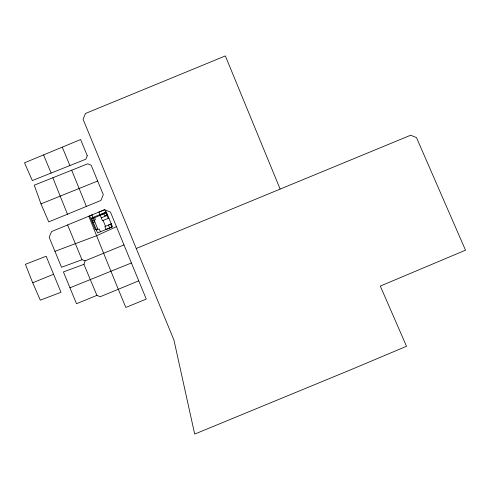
<?xml version="1.0" encoding="UTF-8"?>
<svg xmlns="http://www.w3.org/2000/svg" width="490" height="490" viewBox="0 0 490 490"><rect width="100%" height="100%" fill="white"/><g stroke="black" fill="none" stroke-linecap="round" stroke-linejoin="round"><path stroke-width="0.73" d="M138.756 280.837L100.181 296.744L96.904 295.354L83.925 264.343L85.15 260.821L123.976 244.914M116.449 226.631L96.812 235.647L54.947 251.327L49.184 237.307L51.585 231.543L104.695 209.689L110.471 212.103L146.259 299.059L125.826 307.463C113.215 277.15 100.965 246.709 88.825 216.213M136.251 248.491L410.669 135.222L416.469 137.574L465.5 250.176L380.295 286.08L406.504 346.277L351.018 369.656L194.689 434.085L173.956 340.109L83.073 119.242L85.474 113.478L225.351 55.915L280.096 188.956M86.387 206.413L48.749 221.903L40.97 203.871L34.227 185.189L87.735 163.807L91.189 165.271L103.292 194.671L100.891 200.447L86.387 206.413L71.693 170.22M100.101 214.957L105.883 212.58M91.795 218.834L106.679 212.715M92.628 220.868L95.446 219.71L94.613 217.676M107.518 214.749L104.701 215.906L103.862 213.873M101.289 217.848L107.071 215.471M92.512 222.809L94.827 221.86M108.896 218.099L102.477 220.739L98.913 212.066L104.695 209.689L108.259 218.362M111.273 223.881L104.854 226.521L106.042 229.412L111.824 227.035L110.636 224.144M96.438 230.122L99.249 228.965L100.413 231.788M111.322 224.004L108.504 225.161L109.668 227.985M96.904 295.354L76.52 303.733L63.412 271.907L83.925 264.355M32.714 282.779L53.563 274.259L60.987 292.291L40.309 300.168L32.316 281.866L25.413 264.318L46.146 256.227L53.563 274.259M131.4 262.971L69.966 287.814M97.675 181.012L40.97 203.871M85.15 260.821L81.995 259.743L61.513 267.283L54.947 251.327M43.567 154.901L51.107 173.062M62.267 147.153L69.88 165.559M81.995 259.743L67.614 224.941M103.114 220.482L105.491 226.264M52.847 177.748L67.455 214.204M87.275 155.753L85.824 159.195L32.328 180.565L24.5 162.821L80.611 139.534L87.275 155.753M91.973 214.92L89.658 215.87L95.366 229.749L97.681 228.799L91.973 214.92M106.355 211.925L91.471 218.044L97.596 232.946L112.486 226.827L106.355 211.925"/></g></svg>
